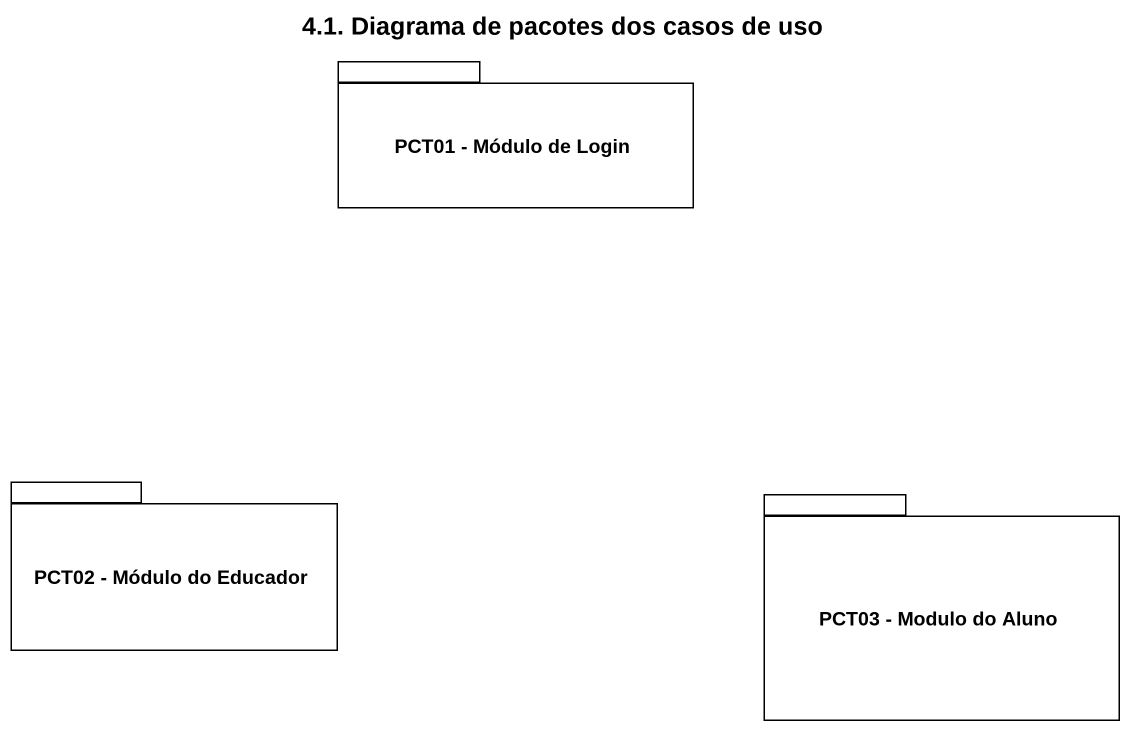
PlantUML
@startuml
title 4.1. Diagrama de pacotes dos casos de uso
package "PCT01 - Módulo de Login" as PCT01_Módulo_de_Login {
}
package "PCT02 - Módulo do Educador" as PCT02_Módulo_do_Educador {
}
package "PCT03 - Modulo do Aluno" as PCT03_Modulo_do_Aluno {
}
@enduml
